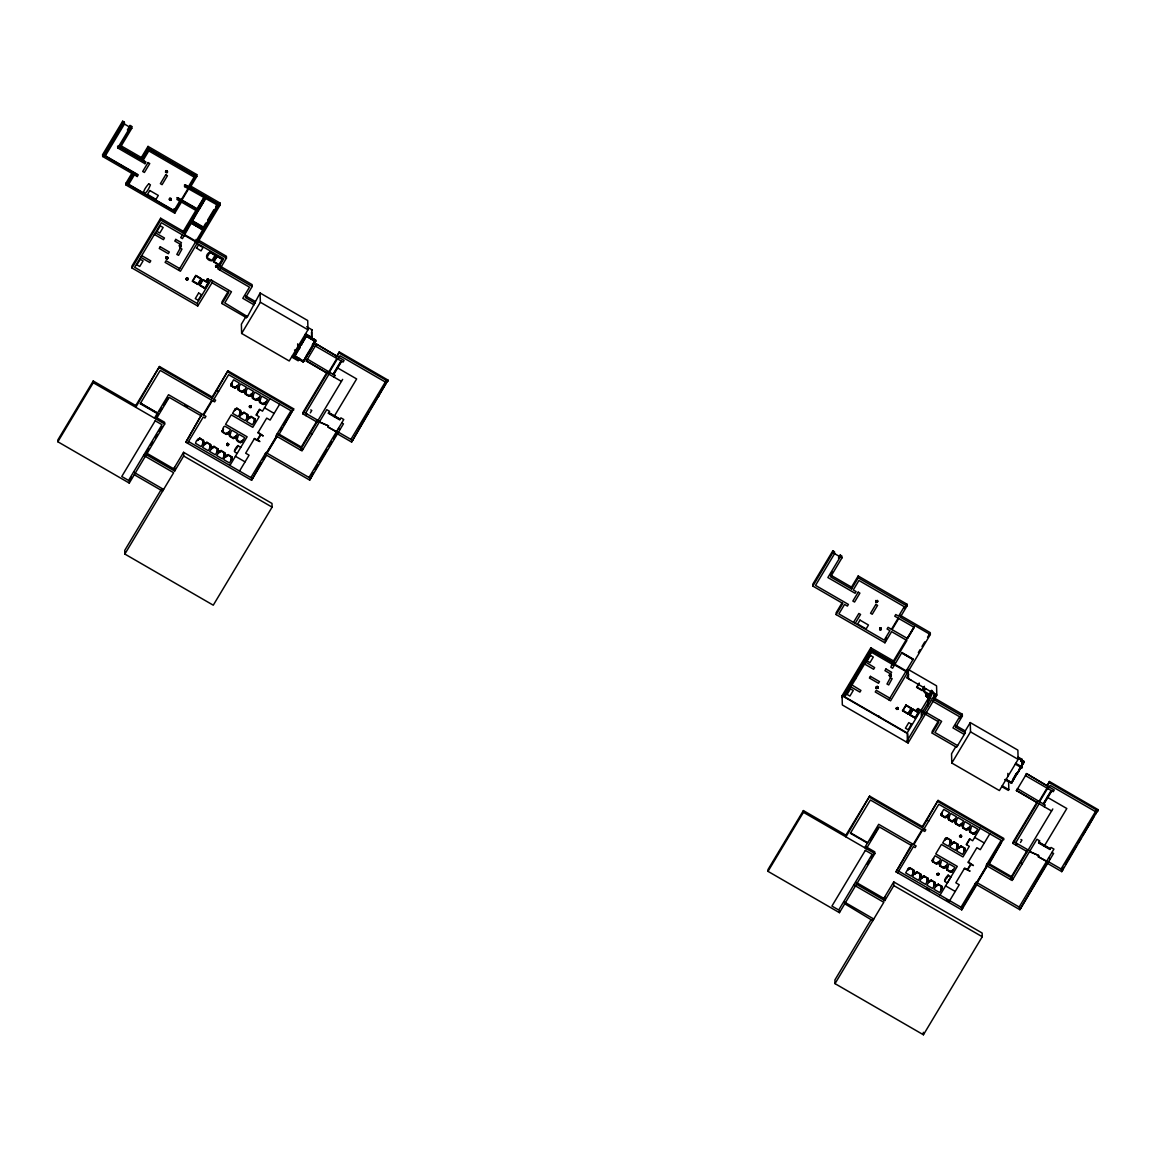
<?xml version="1.0" encoding="UTF-8"?>
<svg xmlns="http://www.w3.org/2000/svg" width="1156" height="1156" viewBox="0 0 1156 1156"><rect width="100%" height="100%" fill="white"/><g stroke="black" fill="none" stroke-linecap="round" stroke-linejoin="round"><path stroke-width="1.5" d="M223.166 431.202L222.559 432.344L223.484 428.992A2.962 2.904 -1.6 0 0 224.524 432.98A2.962 2.904 -1.6 0 0 228.585 431.954L227.53 433.847M231.142 384.543L232.212 382.636A2.962 2.904 -1.6 0 0 233.266 386.61A2.962 2.904 -1.6 0 0 237.312 385.584L234.899 387.939L231.287 385.974L230.868 384.37L233.599 379.804L239.278 383.084L236.532 387.636L234.899 388.055L231.287 385.844L230.868 384.37L231.287 385.974L231.908 384.962L231.142 384.543L231.287 385.974M249.06 396.147L250.693 395.728L249.06 396.147L245.448 394.051L245.029 392.578L247.774 388.011L253.439 391.292L250.708 395.843L249.06 396.262L245.462 394.182L246.373 390.844A2.962 2.904 -1.6 0 0 247.427 394.817A2.962 2.904 -1.6 0 0 251.473 393.791L250.419 395.684M932.574 860.498L932.719 861.928L933.643 858.59A2.962 2.904 -1.6 0 0 934.684 862.564A2.962 2.904 -1.6 0 0 938.744 861.538L936.331 863.893L932.719 861.798L932.328 860.093M945.666 816.512L946.706 817.234L945.059 817.523L941.446 815.428L941.027 813.954L943.773 809.388L949.437 812.668L946.706 817.234L945.059 817.639L941.461 815.558L942.371 812.22A2.962 2.904 -1.6 0 0 943.426 816.194A2.962 2.904 -1.6 0 0 947.472 815.168L946.417 817.061M956.214 822.624L955.622 823.766L955.188 822.176L957.934 817.595L963.598 820.876L960.867 825.442L959.22 825.846L955.622 823.766L956.532 820.428A2.962 2.904 -1.6 0 0 957.587 824.401A2.962 2.904 -1.6 0 0 961.633 823.375L960.578 825.268M165.525 172.157L166.233 170.597M167.432 172.172L166.984 170.712L165.785 171.218M171.189 199.959L170.842 198.63M165.843 258.063L166.594 256.748M166.32 258.901L165.929 257.701M167.779 258.323L167.533 257.022L166.334 256.993M179.209 246.127L179.96 244.826M181.16 246.401L180.481 244.841M188.023 279.434L187.59 277.975M208.571 279.203L207.849 281.096L207.401 279.116M208.817 280.503L208.326 279.116M215.825 265.62L215.869 266.949L215.869 265.316M215.623 265.822L215.724 266.761M217.386 265.736C215.739 264.941 218.253 266.429 217.314 265.519M227.197 445.522L226.735 444.15M228.657 444.092L227.457 443.369L226.822 444.901M251.069 406.103C250.375 410.019 249.335 402.808 251.213 407.273M249.45 406.753L250.635 405.597M875.945 600.441L876.595 602.131L877.505 600.672M877.332 602.189L877.548 601.163M877.592 601.756L877.288 600.513M877.679 688.34L877.895 687.314M877.939 687.921L877.505 686.462M889.398 675.075L889.499 676.202L889.672 674.67M891.276 675.393L890.843 676.578M896.333 708.18L896.276 709.004M918.659 710.376L918.037 708.484L917.156 710.304M918.977 710.087L918.731 709.148M926.447 694.583L925.696 695.883L926.664 696.649M927.517 696.042L926.91 696.779L927.589 695.565M927.632 696.158L927.632 695.305M936.866 874.268L937.213 873.604M938.817 874.528L938.513 873.372L938.715 874.76M959.639 835.759L959.668 836.828L961.012 836.958M960.78 837.32L961.315 835.557L961.489 836.641M222.125 430.74L222.559 432.214L226.171 434.425L227.804 434.006L230.535 429.454L224.871 426.174C222.111 426.376 222.631 435.22 222.169 430.494M165.814 172.446L166.002 170.683M167.331 172.403L166.941 170.785M171.319 199.121L171.175 199.844M167.779 257.47L167.071 259.002M179.931 247.081L179.512 245.058M180.842 246.792L181.16 245.549M186.116 279.42L186.376 278.264M187.951 278.596L187.922 279.665L187.532 278.047M208.109 281.183L208.788 280.258M228.18 445.522L228.657 444.063M249.364 406.363L249.71 405.77M876.494 688.485C874.211 686.086 879.283 686.52 876.739 686.491M876.971 688.499C874.167 686.1 878.141 690.32 877.852 686.823M889.556 674.916L890.351 676.694L891.218 674.887M898.226 708.773C897.114 706.764 899.195 710.651 897.504 707.458C894.455 707.848 898.458 711.171 898.024 707.978M917.069 710.073L917.055 709.192M917.315 710.506L919.006 709.495M925.725 695.247L925.725 696.143M961.171 836.901L960.289 835.253M855.657 678.803L855.007 679.468M165.857 257.586L166.348 256.834M167.317 258.915L167.707 257.961M167.678 258.554L167.476 257.094M186.13 278.914L186.217 279.651M207.56 280.807C210.016 280.922 205.522 281.645 207.17 279.174M217.4 265.736L217.01 267.152M217.472 266.444L215.811 266.863M227.457 443.34L226.721 444.54M251.242 406.666L250.852 407.635M875.67 600.99L876.132 602.334M875.93 601.944L876.624 602.464L877.52 601.395M879.687 628.257L880.251 627.737M881.19 629.745L880.771 627.751M881.349 629.543L880.728 627.838L879.803 628.373M876.19 687.199L876.19 688.008M877.838 688.152L877.939 687.184M889.412 675.465L889.701 674.743M891.247 675.624L890.871 674.526M896.724 709.351L896.435 707.963M917.142 709.596L918.023 708.744M925.884 695.088L925.956 696.215M925.797 695.652L926.216 694.77M927.56 695.796L927.372 696.591M936.895 873.763L938.34 875.121M938.744 873.922L938.556 874.962M959.581 836.12L959.841 835.658M961.387 836.872L961.489 835.86M167.172 172.605L167.418 171.825M169.484 198.586L169.47 199.945M188.009 279.087L187.315 280.113M207.011 279.362L206.881 280.128M208.499 280.894L208.803 280.157M226.836 443.788L226.735 444.93M927.517 696.057L927.401 694.857L926.447 694.929M937.054 874.355L937.848 875.049L938.802 874.153M196.708 209.063L183.327 231.345L183.385 233.194L196.751 210.912L196.708 209.063L181.391 200.205L181.449 202.054L174.758 213.195L126.018 185.018L132.709 173.862L102.667 156.494L102.609 154.644L122.666 121.221L124.371 122.204L124.415 124.053L105.369 155.814L138.243 174.816L137.246 176.492L134.399 174.845L134.356 173.01L137.188 174.643L137.246 176.492M102.667 156.494L122.724 123.071L122.666 121.221M124.371 122.204L105.312 153.965L105.369 155.814M127.391 129.906L130.036 125.484L131.741 126.466L131.784 128.316L120.426 147.26L141.393 159.383L148.084 148.243L148.026 146.393L196.78 174.585L196.823 176.434L190.133 187.575L220.175 204.944L180.408 271.241L165.106 262.383L166.103 260.721L179.7 268.582M178.703 270.258L217.458 205.118L184.599 186.622L185.61 184.946L188.442 186.593L194.121 177.114L194.064 175.264L148.719 149.052L143.041 158.517L143.098 160.366L145.931 162.013L144.934 163.675L117.724 147.939L130.093 127.333L130.036 125.484M120.426 147.26L120.368 145.41L131.741 126.466M126.018 185.018L125.975 183.168L132.651 172.013L102.609 154.644M141.393 159.383L141.35 157.534L148.026 146.393M134.356 173.01L128.677 182.475L128.721 184.324L174.065 210.551L179.744 201.072L179.7 199.222L176.868 197.589M128.721 184.324L134.399 174.845M143.098 160.366L148.777 150.901L148.719 149.052M183.327 231.345L160.655 218.238L131.914 266.14L131.972 267.99L197.719 306.008L212.776 281.558L211.057 279.954L231.46 291.76L224.784 302.901L247.471 316.628L260.1 293.003L307.713 320.53L307.973 329.778L289.246 360.975L241.633 333.448L241.387 324.2L246.401 315.834L246.445 317.683L222.082 303.594L222.024 301.745L228.715 290.604M131.972 267.99L160.713 220.074L160.655 218.238M181.319 199.728L188.009 188.587L187.951 186.737M174.758 213.195L174.715 211.346L181.391 200.205M190.133 187.575L190.09 185.726L196.78 174.585M181.882 200.06L188.573 188.919L188.515 187.07M159.514 367.752L212.227 398.228L212.198 396.999L159.485 366.51L135.787 407.302L135.743 405.583L93.231 380.989L57.8 440.046L57.843 441.765L129.27 483.078L164.701 424.021L164.643 422.301L156.147 417.374M197.069 208.846L203.759 197.705M57.843 441.765L93.275 382.723L93.231 380.989M204.092 197.821L197.416 208.889M182.373 234.856L180.712 237.645L182.417 238.627L205.45 198.24L184.368 233.44M179.744 201.072L176.911 199.439L177.923 197.763L197.748 209.091L204.439 197.878M198.427 209.337L205.118 198.196M199.107 209.583L205.782 198.37M204.048 226.07L205.84 223.094M207.618 220.131L213.86 209.727M215.637 206.751L217.429 203.788L184.555 184.772L184.599 186.622M198.124 241.72L198.066 239.87L220.131 203.095L190.09 185.726M196.477 248.265L198.485 244.928L203.023 247.543L201.014 250.895L196.477 248.02M201.39 278.755L198.052 284.448L192.387 281.168L195.725 275.475L201.39 278.871L195.725 275.475M209.756 252.08C200.364 257.788 214.843 266.487 215.435 255.36L209.756 252.08L215.435 255.476M209.872 252.528L206.866 257.542L211.967 260.49L214.973 255.476M208.485 282.844L205.147 288.538L199.468 285.142L202.806 279.564L208.485 282.844L202.82 279.694M216.851 256.17L213.513 261.863L219.178 265.143L222.516 259.45L216.851 256.17L222.516 259.45M216.967 256.618L213.961 261.632L219.062 264.579L222.068 259.565M211.057 279.954L197.011 303.363L134.674 267.296L161.407 222.732L184.079 235.853M159.485 366.51L135.743 405.583M219.438 269.796L226.46 258.106L226.403 256.256L198.066 239.87M222.082 303.594L228.758 292.454L211.75 282.613M154.485 418.125L168.53 394.716L205.941 416.348L204.93 418.024L203.239 417.041L187.532 443.225M160.077 411.334L161.898 408.299M163.719 405.265L168.285 397.664M130.05 479.957L131.726 477.168M147.188 451.404L149.023 448.34M150.858 445.277L152.693 442.213M155.453 437.618L157.288 434.555M159.138 431.491L161.883 426.896M252.181 286.486L220.449 268.134L220.391 266.285L252.138 284.636L252.181 286.486L245.506 297.627L255.144 303.204M246.445 317.683L247.456 316.022M241.633 333.448L260.36 302.251L260.1 293.003M212.198 396.999L227.905 370.816L293.653 408.834L278.654 435.147L278.61 433.905L301.283 447.025L301.326 448.253M185.827 442.242L201.505 414.831L185.827 442.242L251.575 480.26L266.617 455.189M212.227 398.228L227.905 370.816M203.109 414.715L211.794 400.236M203.673 415.047L212.357 400.554M212.935 400.886L228.642 374.703L290.98 410.756L275.952 435.826L302.019 450.912L326.758 409.672L329.59 411.319L328.391 413.328L339.719 419.874L340.919 417.865L343.751 419.512L308.999 477.457M161.594 488.945L124.747 550.357L124.848 554.056L213.268 605.195L272.094 507.137L271.992 503.438L183.573 452.314L173.544 469.018M124.848 554.056L173.646 472.717L143.604 455.348M174.599 469.322L146.263 452.935L146.306 454.655L174.657 471.056L183.674 456.013L183.573 452.314M199.872 438.211C198.557 439.54 196.419 439.237 195.494 443.312L201.173 446.592L203.904 442.04L203.485 440.422L199.872 438.211L197.445 440.566A2.962 2.904 -1.6 0 1 201.505 439.54A2.962 2.904 -1.6 0 1 202.56 443.514L203.47 440.306L202.878 441.433L203.904 442.04M234.899 388.055L235.506 386.913M205.32 442.849L206.953 442.315L206.346 443.456L205.306 442.734L202.575 447.415L208.253 450.695L210.984 446.129L210.551 444.395L209.626 447.618A2.962 2.904 -1.6 0 0 208.586 443.629A2.962 2.904 -1.6 0 0 204.525 444.67L206.953 442.315L210.565 444.525L209.959 445.537L210.984 446.129M237.963 388.459L240.694 383.893L246.358 387.173L243.627 391.74L241.98 392.159L238.382 390.063L237.963 388.459L238.989 389.052L238.382 390.063L239.306 386.725A2.962 2.904 -1.6 0 0 240.347 390.714A2.962 2.904 -1.6 0 0 244.407 389.673L243.338 391.566M214.033 446.404L212.401 446.953L209.669 451.505L215.334 454.785L218.079 450.219C216.938 446.462 218.975 451.404 216.721 451.707A2.962 2.904 -1.6 0 0 215.666 447.733A2.962 2.904 -1.6 0 0 211.62 448.759L214.033 446.404L217.646 448.615L217.79 450.06L217.646 448.615M236.922 408.256L235.289 408.805L232.558 413.357L238.223 416.637L240.968 412.085L240.535 410.467L236.922 408.256L234.509 410.611A2.962 2.904 -1.6 0 1 238.57 409.585A2.962 2.904 -1.6 0 1 239.61 413.559L240.535 410.351L239.928 411.478L240.968 412.085M212.401 446.953L213.427 447.545L214.033 446.534M235.289 408.805L236.33 409.397L236.937 408.386M246.069 393.17C244.321 390.93 245.506 395.858 246.055 393.04M226.778 433.413C224.437 435.248 229.885 433.673 226.778 433.283M221.114 450.522L219.481 451.057L216.736 455.623L222.414 458.903L225.145 454.337L224.726 452.733L221.114 450.522L218.686 452.877A2.962 2.904 -1.6 0 1 222.747 451.837A2.962 2.904 -1.6 0 1 223.802 455.825L224.712 452.603L224.119 453.744L225.145 454.337M229.22 434.829L231.951 430.263L237.63 433.543L234.885 438.11L233.252 438.514L229.639 436.318L229.22 434.829L230.261 435.422L229.639 436.433L230.564 433.095A2.962 2.904 -1.6 0 0 231.619 437.069A2.962 2.904 -1.6 0 0 235.665 436.043L234.61 437.936M244.003 412.36C242.702 413.689 240.564 413.371 239.639 417.46L245.303 420.741L248.034 416.174L247.615 414.44L246.69 417.663A2.962 2.904 -1.6 0 0 245.65 413.675A2.962 2.904 -1.6 0 0 241.59 414.715L244.003 412.36L247.615 414.57L247.008 415.582L248.034 416.174M252.124 396.667L254.855 392.115L260.519 395.381L257.788 399.947L256.141 400.366L252.543 398.271L252.124 396.667L253.15 397.259L252.543 398.271L253.467 394.933A2.962 2.904 -1.6 0 0 254.508 398.921A2.962 2.904 -1.6 0 0 258.568 397.881L256.141 400.236L252.543 398.271M219.481 451.057L220.507 451.664L221.114 450.652M256.748 399.225L256.141 400.236M228.194 454.626C226.879 455.941 224.755 455.637 223.831 459.712L229.495 462.992L232.24 458.426C231.099 454.669 233.136 459.611 230.882 459.929A2.962 2.904 -1.6 0 0 229.827 455.941A2.962 2.904 -1.6 0 0 225.781 456.967L228.194 454.626L231.807 456.822L231.951 458.267L231.2 457.718M236.301 438.919L239.032 434.367L244.711 437.647L241.965 442.199L240.332 442.618C236.402 441.765 237.833 440.205 236.301 438.919L236.72 440.537L237.645 437.185A2.962 2.904 -1.6 0 0 238.7 441.173A2.962 2.904 -1.6 0 0 242.746 440.147L240.332 442.618L240.939 441.476M249.465 416.998L251.098 416.449L250.491 417.591L249.45 416.868L246.719 421.55L252.398 424.83L255.129 420.264C254.002 416.507 256.04 421.449 253.771 421.752A2.962 2.904 -1.6 0 0 252.731 417.778A2.962 2.904 -1.6 0 0 248.67 418.804L251.098 416.449L254.71 418.66L254.855 420.09L254.71 418.66M259.204 400.771L261.935 396.205L267.6 399.485L264.869 404.036L263.221 404.455L259.623 402.375L259.204 400.771L260.23 401.363L259.623 402.375L260.548 399.037A2.962 2.904 -1.6 0 0 261.588 403.01A2.962 2.904 -1.6 0 0 265.649 401.985L264.579 403.877M234.365 451.172C245.491 437.56 228.209 452.877 237.428 452.877M270.013 398.632L262.499 411.175L259.435 409.325L256.083 414.975L259.146 416.738L252.803 427.315L231.258 414.86L225.579 424.339L247.124 436.795L229.899 465.478M256.43 415.091L259.768 409.527M231.2 457.848L231.807 456.822M263.828 403.444C266.935 403.69 261.502 405.236 263.828 403.328M310.545 337.176L306.571 334.893L294.202 355.499L296.846 357.031M294.202 355.629L306.412 335.283M301.6 360.744L294.491 355.788L306.86 335.052M308.724 352.956L303.305 361.973L294.245 356.727L299.563 346.959L300.141 347.537L299.563 346.959M301.196 345.138L306.6 335.876L315.675 341.121L310.256 350.384M294.52 356.901L300.127 347.291M300.704 345.312L306.86 335.168L315.357 340.095L315.227 341.482L306.716 336.555L306.687 335.327M311.484 330.544L311.947 329.763L306.687 326.729M310.906 337.855L311.369 337.075M311.499 338.116L315.646 340.124L315.501 341.396M311.947 329.763L311.701 338.318L311.528 332.104M312.438 344.835L315.357 339.965L305.126 334.518M312.423 344.994L315.357 340.095M305.3 357.507L303.305 361.973M305.704 356.684L315.646 340.124M309.201 352.537L303.031 361.814L308.71 352.71M308.638 352.204L309.201 352.782L315.386 340.948M310.054 350.716L315.675 341.367L306.427 336.15L306.571 334.893M257.586 440.219L260.924 434.642M239.538 471.056L249.075 455.175L245.664 453.21L254.522 438.442L259.912 441.563L254.19 439.005M279.651 404.21L270.128 420.076L266.718 418.111L257.86 432.879L263.25 435.985L258.207 432.315M316.311 343.997L315.313 346.034L343.086 362.088L344.083 360.426L316.311 343.997L337.292 356.496L339.257 351.915L388.011 380.107L351.612 442.054L337.436 433.861M341.425 381.393L306.297 361.077L316.311 344.358M250.881 477.616L265.923 452.545L310.689 478.44M266.487 452.863L276.515 436.159M266.761 453.036L276.79 436.318M261.27 462.805L251.575 480.26M263.048 459.857L264.811 456.909M267.05 453.195L277.079 436.491M280.388 430.957L282.151 428.009M283.928 425.061L293.653 408.834M327.321 371.813L302.829 412.634L302.858 413.877L317.033 422.07L317.004 420.827L301.283 447.025M336.252 356.929L339.257 351.915M302.858 413.877L327.264 373.2L307.771 361.568M328.824 371.856L336.858 358.49M329.402 372.189L337.422 358.822M305.56 413.183L329.966 372.521M337.986 359.14L339.994 355.802L385.338 382.029M305.863 415.611L306.875 413.935M333.029 374.284L341.049 360.918M310.328 412.88L311.773 410.467L310.776 409.889M333.361 374.414L341.381 361.048M333.708 374.558L341.728 361.178M334.07 377.131L335.067 375.339M300.314 449.93L342.638 379.385M328.376 413.256L328.781 412.533L340.124 419.079M334.055 416.594L356.64 378.937L337.032 367.594M313.363 472.703L309.692 480.101L264.912 454.207M315.212 469.625L317.987 465.001M319.836 461.923L327.235 449.583M329.084 446.505L331.859 441.881M333.708 438.803L336.483 434.179M309.692 480.101L343.448 423.833L341.757 422.85M350.904 439.41L386.335 380.353M368.88 411.984L351.612 442.054M370.7 408.949L388.011 380.107M914.252 627.332L907.576 638.56L888.083 627.347L887.071 629.023L889.918 630.656L884.224 640.135L838.88 613.908L844.574 604.444L847.406 606.076L848.403 604.415L815.529 585.398L834.589 553.637L834.531 551.788L832.826 550.805L812.769 584.242L812.827 586.078L842.868 603.461L836.178 614.602L884.932 642.794L891.608 631.653L906.911 640.496L893.545 662.778L893.487 660.929L906.868 638.647M812.827 586.078L832.884 552.655L832.826 550.805M838.432 558.016L840.195 555.068L841.9 556.05L841.944 557.9L830.586 576.844L851.553 588.968L858.243 577.827L858.186 575.977L906.94 604.169L906.983 606.019L900.307 617.16L930.334 634.528L890.568 700.825L875.265 691.982L876.262 690.305L889.874 698.166M832.277 572.076L830.528 574.994L851.51 587.118L851.553 588.968M841.973 602.999L836.135 612.752L836.178 614.602M851.51 587.118L858.186 575.977M853.518 622.361L858.865 613.46L860.57 614.443L855.223 623.344M936.822 695.088L908.486 678.702L908.226 669.454L936.562 685.84L936.822 695.088L908.081 742.99L842.334 704.972L842.074 695.724L870.815 647.822L893.487 660.929M842.132 697.574L870.873 649.672L870.815 647.822M901.926 652.475L892.577 668.226L890.871 667.243L892.49 662.605L871.523 650.481L844.776 695.045L844.834 696.895L907.185 732.947L907.388 740.346M844.834 696.895L871.566 652.316L871.523 650.481M891.478 629.312L898.169 618.171M886.551 638.155L884.932 642.794M904.426 608.345L906.94 604.169M892.042 629.644L898.732 618.503M869.688 797.337L922.387 827.826L922.358 826.583L869.644 796.108L845.946 836.886L845.903 835.167L803.391 810.587L767.96 869.63L768.003 871.364L839.429 912.662L874.861 853.605L874.803 851.885L866.306 846.972M768.003 871.364L803.434 812.307L803.391 810.587M893.183 665.264L894.527 663.024L894.571 664.873L905.914 671.434M878.546 716.214L879.687 716.865L878.546 715.969M888.863 699.842L913.269 659.108L901.926 652.548M918.341 652.605L920.176 649.542M922.011 646.479L924.771 641.883M927.531 637.274L929.366 634.211M911.174 680.234L906.636 677.85L908.645 674.512M902.547 710.752L905.885 705.059L911.549 708.339L908.211 714.032L902.547 710.637L908.211 714.032M919.092 683.182L916.578 687.358L922.257 690.638L923.919 687.733M919.295 683.369L917.026 687.126L922.127 690.074L924.395 686.317M918.644 712.443L915.306 718.136L909.628 714.856L912.98 709.163L918.644 712.558L912.98 709.163M925.335 688.543C919.627 692.458 932.545 698.499 931.852 690.435M925.624 688.716L924.121 691.216L929.222 694.164L931.476 690.407M911.622 724.263L908.789 722.616L905.451 728.193L908.284 729.826L911.607 723.642M907.185 732.947L921.216 709.553L921.419 716.937M929.612 700.001L927.921 699.019L921.231 710.16L922.936 711.142L929.612 700.001L927.907 698.412L932.198 691.245M869.644 796.108L845.903 835.167M933.138 691.577L929.597 699.394M926.028 712.342L941.62 721.344L934.944 732.499L957.616 745.606L956.604 747.282L932.242 733.179L938.918 722.038L921.91 712.197L922.936 711.142M906.376 742.008L935.132 694.106M938.874 720.188L932.184 731.329L932.242 733.179M864.659 847.709L878.69 824.315L916.101 845.946L915.104 847.608L913.399 846.625L897.692 872.809M870.237 840.932L878.444 827.248M866.35 848.692L879.384 826.959L911.694 845.643L895.987 871.826L961.734 909.859L976.777 884.788M867.448 864.139L869.298 861.076M871.133 858.012L873.893 853.417M959.783 718.411L962.298 714.235L933.571 697.617M957.616 745.606L965.303 732.788L955.665 727.225L962.356 716.07L962.298 714.235M955.723 746.819L951.547 753.784L951.807 763.032L999.405 790.56L1007.931 776.355L1007.859 773.393M965.303 732.788L965.246 730.939L970.26 722.587L1017.872 750.128L1018.133 759.362L1007.931 776.355M951.807 763.032L970.52 731.835L970.26 722.587M922.358 826.583L938.065 800.4L1003.813 838.432L988.813 864.731M922.387 827.826L938.065 800.4M913.269 844.299L921.953 829.82M913.832 844.631L922.517 830.153M923.095 830.47L938.802 804.287L1001.154 840.354L986.111 865.41L1012.179 880.496L1036.918 839.27L1039.75 840.903L1038.55 842.912L1049.879 849.472L1051.079 847.464L1053.925 849.096L1019.159 907.041M870.829 920.06L834.907 979.941L835.008 983.64L923.427 1034.779L982.253 936.736L982.152 933.037L893.733 881.898L883.704 898.617M883.762 900.582L884.759 898.906L856.423 882.519L856.466 884.253L884.817 900.64L893.834 885.597L893.733 881.898M835.008 983.64L883.805 902.301L853.764 884.932M910.032 867.809L908.399 868.344L905.668 872.896L911.333 876.176L914.064 871.624L913.645 869.89L912.72 873.112A2.962 2.904 -1.6 0 0 911.665 869.124A2.962 2.904 -1.6 0 0 907.619 870.165L910.032 867.809L913.645 870.02L913.038 871.032L914.064 871.624M908.399 868.344L909.425 868.936L910.032 867.925M942.068 814.547C940.319 812.307 941.504 817.234 942.053 814.416M945.666 816.627L945.059 817.523M917.113 871.899C915.798 873.228 913.659 872.91 912.749 876.999L918.413 880.28L921.144 875.713L920.725 874.109L917.113 871.899L914.699 874.254A2.962 2.904 -1.6 0 1 918.745 873.228A2.962 2.904 -1.6 0 1 919.8 877.202L920.725 873.994L920.118 875.121L921.144 875.713M948.122 818.043L950.853 813.492L956.518 816.772L953.787 821.324L952.154 821.743L948.541 819.662L948.122 818.043L949.148 818.636L948.541 819.662L949.466 816.309A2.962 2.904 -1.6 0 0 950.507 820.298A2.962 2.904 -1.6 0 0 954.567 819.257L952.139 821.613L948.541 819.662M952.154 821.743L952.746 820.601M922.56 876.537L924.193 876.002L923.586 877.129L922.56 876.421L919.829 881.103L925.494 884.369L928.239 879.803C927.098 876.075 929.121 881.161 926.881 881.306A2.962 2.904 -1.6 0 0 925.826 877.317A2.962 2.904 -1.6 0 0 921.78 878.358L924.193 876.002L927.806 878.213L927.95 879.644L927.199 879.095M932.3 860.324L932.719 861.928L932.3 860.324L935.031 855.758L940.709 859.038L937.964 863.59L936.331 864.009L936.938 862.882M945.449 838.389L947.096 837.854L946.489 838.981L945.449 838.259L942.718 842.941L948.382 846.221L951.128 841.669L950.694 839.935L949.77 843.158A2.962 2.904 -1.6 0 0 948.729 839.169A2.962 2.904 -1.6 0 0 944.669 840.195L947.096 837.854L950.694 840.051L950.088 841.077L951.128 841.669M927.199 879.225L927.806 878.213M959.827 824.835C962.934 825.081 957.5 826.641 959.827 824.719M929.641 880.655L931.274 880.106L930.667 881.248L929.641 880.525L926.91 885.207L932.574 888.487L935.305 883.935L934.886 882.201L933.961 885.409A2.962 2.904 -1.6 0 0 932.906 881.436A2.962 2.904 -1.6 0 0 928.86 882.462L931.274 880.106L934.886 882.317L934.279 883.328L935.305 883.935M944.77 867.535L945.825 865.627A2.962 2.904 -1.6 0 1 941.779 866.668A2.962 2.904 -1.6 0 1 940.724 862.679L939.814 866.017L939.38 864.413L942.126 859.862L947.79 863.127L945.059 867.694L943.412 868.113L939.814 866.017L940.406 864.89M954.162 841.944L952.53 842.493L949.798 847.045L955.463 850.325L958.208 845.759L957.775 844.025L956.85 847.247A2.962 2.904 -1.6 0 0 955.81 843.273A2.962 2.904 -1.6 0 0 951.749 844.299L954.162 841.944L957.775 844.155L957.168 845.166L958.208 845.759M962.283 826.251L965.014 821.699L970.679 824.979L967.948 829.531L966.315 829.95L962.702 827.869L962.283 826.251L963.309 826.858L962.702 827.869L966.3 829.82L968.728 827.479A2.962 2.904 -1.6 0 1 964.668 828.505A2.962 2.904 -1.6 0 1 963.627 824.517L962.702 827.869M952.53 842.493L953.57 843.085L954.177 842.074M944.019 866.971L943.412 868.113L944.77 867.405M938.354 884.21L936.721 884.745L933.99 889.311L939.655 892.577L942.4 888.01L941.967 886.421L938.354 884.21L935.941 886.565A2.962 2.904 -1.6 0 1 940.001 885.525A2.962 2.904 -1.6 0 1 941.042 889.513L941.967 886.291L941.36 887.432C943.325 889.643 941.273 884.196 942.111 887.851M946.461 868.517L949.206 863.951L954.87 867.231L952.139 871.783L950.492 872.202L946.88 869.991L946.461 868.517L947.501 869.11L946.894 870.121L947.804 866.783A2.962 2.904 -1.6 0 0 948.859 870.757A2.962 2.904 -1.6 0 0 952.905 869.731L951.85 871.624M961.257 846.048C959.942 847.362 957.804 847.059 956.879 851.134L962.558 854.414L965.289 849.848L964.87 848.258L961.257 846.048L958.83 848.403A2.962 2.904 -1.6 0 1 962.89 847.362A2.962 2.904 -1.6 0 1 963.931 851.351L964.855 848.128L964.263 849.27C966.228 851.481 964.176 846.019 965.014 849.689M969.364 830.355L972.095 825.789L977.759 829.069L975.028 833.635L973.395 834.054L969.783 831.959L969.364 830.355L970.39 830.947L969.783 831.959L970.708 828.621A2.962 2.904 -1.6 0 0 971.748 832.609A2.962 2.904 -1.6 0 0 975.808 831.569L974.739 833.462M936.721 884.745L937.747 885.337L938.369 884.326M944.524 880.756C955.795 867.405 938.296 882.158 947.588 882.534L950.926 876.884L947.877 875.193M980.172 828.216L972.658 840.759L969.595 838.909L966.243 844.487L969.306 846.322L962.962 856.914L941.432 844.458L935.739 853.923L957.284 866.379L940.059 895.076M966.589 844.675L969.927 839.039M973.988 832.912L973.395 834.054L969.783 831.959M1018.176 757.079L1022.121 759.362L1021.861 767.902L1015.286 764.102M1013.263 778.552L1016.008 773.855M1012.338 780.603L1013.957 777.901M1015.589 775.185L1017.208 772.483L1011.558 783.19L1005.604 779.491M1019.13 769.275L1023.898 761.342L1021.153 759.752M1017.453 773.74L1023.725 761.746L1023.479 762.685L1020.647 761.053M1016.89 773.667L1011.283 783.017L1011.254 781.918M1018.031 771.775L1023.652 762.411M1011.558 783.19L1016.977 773.913M1018.32 771.933L1023.927 762.324L1020.806 760.518M1004.665 779.577L1008.61 781.861L1008.827 789.635L1008.364 790.415L1001.79 786.615M1021.861 767.902L1022.121 759.362M967.399 869.529L970.751 863.966M949.697 900.64L959.234 884.759L955.824 882.794L964.682 868.04L970.072 871.147L964.35 868.59M989.811 833.794L980.288 849.674L976.878 847.709L968.034 862.463L973.41 865.584L968.367 861.914M1051.599 810.977L1016.456 790.661L1017.439 788.623L1045.226 805.053L1044.229 806.729M1026.47 773.581L1025.473 775.618L1053.246 791.687L1054.258 790.01L1026.47 773.581L1047.452 786.08L1049.417 781.499L1098.171 809.691L1061.772 871.653L1047.596 863.445M1016.456 790.661L1026.485 773.942M961.041 907.2L976.083 882.129L1020.849 908.024M976.647 882.462L986.675 865.743M976.936 882.62L986.949 865.902M962.587 907.142L975.852 885.019M977.21 882.779L987.238 866.075M1001.168 842.854L988.77 863.503L1011.442 876.609L1011.486 877.838M1037.481 801.397L1012.988 842.218L1013.017 843.461L1027.193 851.654M1047.163 785.256L1049.417 781.499M1013.017 843.461L1037.423 802.784L1016.442 790.285M1038.998 801.44L1047.018 788.074M1039.562 801.773L1047.582 788.406M1015.719 842.767L1040.125 802.105M1048.145 788.724L1050.154 785.386L1095.498 811.613M1016.023 845.195L1017.034 843.519M1051.209 790.502L1043.189 803.81M1043.521 804.012L1051.541 790.632M1020.488 842.464L1021.933 840.051L1020.936 839.487M1043.868 804.143L1051.888 790.776M1011.442 876.609L1027.164 850.426M1010.474 879.514L1052.798 808.969M1044.215 846.192L1066.815 808.521L1047.192 797.192M1047.567 862.217L1019.852 909.7L975.072 883.805M1019.852 909.7L1053.607 853.431L1051.917 852.434M1061.063 868.994L1096.495 809.937M1063.549 867.376L1061.772 871.653M1065.37 864.341L1076.308 846.12M1078.129 843.085L1080.86 838.534M1082.681 835.499L1093.605 817.278M1095.44 814.243L1098.171 809.691M156.898 416.247L158.415 413.993M169.874 198.688L170.597 198.529L169.643 198.399M169.686 198.572L170.322 200.378L170.842 198.268M166.175 257.08L166.117 258.742M251.054 407.476L251.025 405.886M226.793 444.54L227.689 445.652L228.483 444.771M879.846 628.069C881.436 631.667 878.791 627.549 880.236 629.991M889.513 675.234L890.12 674.512M896.449 708.31L897.49 707.602M228.368 445.002L227.934 445.537M881.334 629.196L879.991 629.659M877.823 687.791L876.465 688.109M961.358 836.496L960.52 837.161M938.686 874.384L936.996 874.745M167.172 172.475L165.51 171.912M169.874 198.341L169.383 199.208L169.874 198.586M170.972 199.771L169.672 199.757M179.512 245.448L180.697 245.072M180.437 247.008C179.758 246.575 181.405 246.69 179.729 246.69M180.683 246.979L181.059 245.303M217.155 266.603L215.551 266.169M249.667 405.843L249.508 407.273M227.01 443.991L227.703 443.413L228.686 444.699M961.171 836.655L960.52 837.074M186.188 279.275C189.57 281.602 183.587 277.556 187.575 278.22M891.03 676.058L889.86 676.563M241.98 392.029L243.627 391.609L242.587 391.147L241.98 392.159L238.382 390.063M234.61 437.821L233.252 438.514L233.859 437.503L234.885 438.11M973.381 833.924L975.028 833.635L974.002 833.028M951.85 871.508L950.492 872.202L951.099 871.191L952.125 871.667M165.987 171.074L167.461 171.926L167.345 171.102M179.715 245.202L180.9 245.462M166.016 258.164L167.273 258.511L165.857 257.918M186.593 278.336L187.72 278.191M207.372 279.405L208.369 279.405M250.809 407.201L249.638 407.057M227.212 443.846L228.166 443.875M228.137 445.103L226.966 444.959M876.147 600.658L877.505 601.019M877.086 601.944L875.988 602.131M880.005 628.214L881.002 628.228M889.874 674.887L890.597 674.512M876.508 686.809L877.26 686.722M937.372 873.43L938.123 873.344M166.464 172.576L166.204 172.605M186.405 279.463L187.532 279.665M250.823 407.244L250.101 407.461M242.37 412.894L244.017 412.475M198.24 438.76L199.872 438.341M226.562 455.161L228.194 454.742M959.625 846.582L961.257 846.163M915.48 872.448L917.113 872.029M170.582 200.291L169.831 200.176M179.96 244.913L180.856 245.506M166.58 256.907L167.721 257.846M208.08 280.778L207.199 280.532M926.433 694.727L926.693 694.872M896.984 707.819L897.475 707.544M166.695 172.49L165.597 172.013M897.461 709.336L896.767 709.437M876.971 688.21L876.176 687.762M926.433 696.418L925.869 695.999M926.678 696.765L925.783 695.782M216.273 267.18L215.71 266.415M207.589 281.081L207.054 280.344M186.81 280.113L186.145 278.827M960.795 835.167L961.517 836.034M955.622 823.766L955.188 822.176L956.229 822.754M222.414 430.899L223.166 431.318M122.724 123.071L131.784 128.316M148.084 148.243L196.823 176.434M148.777 150.901L194.121 177.114M832.884 552.655L841.944 557.9M120.368 145.41L141.35 157.534M858.243 577.827L906.983 606.019M181.449 202.054L196.751 210.912M914.266 627.419L894.758 616.206L895.77 614.544L898.602 616.177L904.281 606.712L858.937 580.485L853.258 589.95L856.09 591.597L855.093 593.259L827.884 577.538L840.253 556.917L840.195 555.068M192.763 220.912L204.092 227.472M192.561 221.331L203.889 227.804M125.975 183.168L174.715 211.346M203.499 228.7L192.171 222.14M191.968 222.544L203.297 229.105M191.766 222.964L203.095 229.437M191.564 223.296L202.907 229.928L191.564 223.368M160.713 220.074L185.09 234.177M196.419 240.737L226.46 258.106M184.743 234.726L196.087 241.286L196.029 239.436M184.411 235.289L195.754 241.85M195.422 242.399L223.758 258.785L217.747 268.813L249.479 287.179L242.803 298.32L254.132 304.881M155.395 232.761L164.455 238.006L163.458 239.682L154.384 234.437M870.873 649.672L895.25 663.761M906.579 670.321L908.284 671.304M894.917 664.324L906.246 670.87M871.566 652.316L894.238 665.437M905.582 671.983L907.272 672.98L907.229 671.13M260.36 302.251L307.973 329.778M245.448 295.777L255.086 301.355M935.825 696.75L934.12 695.768L934.048 692.82M305.589 333.737L312.163 337.538M339.3 353.144L388.04 381.335M933.629 699.467L962.356 716.07M930.869 698.311L927.849 696.562L927.907 698.412M932.603 701.128L959.639 716.763L952.963 727.904L964.292 734.465M1018.797 758.264L1019.924 758.928M1018.624 758.582L1019.751 759.232M1020.777 759.665L1023.638 762.165M199.468 285.142L205.147 288.538M1020.994 760.041L1023.725 761.746M970.52 731.835L1018.133 759.362M1020.632 760.807L1023.927 762.57M300.704 345.066L301.47 345.312M965.246 730.939L955.607 725.376L955.665 727.225M141.682 255.606L150.757 260.851L149.76 262.528L140.685 257.282M1015.763 763.321L1022.338 767.122M1049.46 782.728L1098.2 810.92M377.651 394.832L379.341 395.814M294.505 349.993L297.135 351.511M911.549 708.469L905.885 705.059M335.067 375.469L307.279 359.039L306.297 361.077M1018.017 771.529L1018.508 771.601M298.176 357.666L299.303 358.331M294.491 355.788L302.988 360.701M294.404 356.207L301.774 360.47M303.19 361.539L294.693 356.612L294.65 355.383L294.245 356.727M292.092 356.236L298.667 360.036L298.205 360.817L291.63 357.016M1087.81 824.43L1089.516 825.413M1007.194 780.04L1011.717 782.655M1005.778 779.462L1011.442 782.742L1011.413 781.629M1002.252 785.834L1008.827 789.635M842.074 695.724L907.821 733.757L908.081 742.99M328.579 412.923L339.922 419.484M338.405 428.428L340.11 429.411M303.869 412.201L319.735 421.376M336.743 431.217L352.609 440.393M336.541 431.549L327.842 426.969L336.338 431.882M227.934 372.044L293.682 410.077M1038.941 842.117L1050.284 848.677M1038.738 842.507L1050.082 849.01M236.258 387.347L235.506 387.043M257.499 399.658L256.762 399.355M1048.564 858.012L1050.269 858.995M263.221 404.34L259.623 402.375M310.343 433.211L312.048 434.194M264.493 407.822L274.131 413.4M1014.029 841.785L1029.895 850.961M1046.903 860.801L1062.769 869.977M1046.7 861.133L1038.001 856.553L1046.498 861.466M938.108 801.643L1003.856 839.661M216.909 390.439L218.614 391.422M953.498 821.035L952.761 820.731M959.22 825.731L955.607 823.65L955.477 822.335M1020.502 862.795L1022.207 863.778M974.667 837.406L984.291 842.984M276.949 434.15L303.017 449.236M213.932 399.21L215.637 400.193L214.626 401.869L160.222 370.397L140.194 403.704L157.202 413.53M927.069 820.023L928.774 821.006M987.108 863.749L1013.176 878.82M924.092 828.809L925.797 829.791L924.786 831.453L870.381 799.995L850.354 833.288L867.361 843.042M184.584 405.034L187.648 406.825M201.534 416.059L169.224 397.375L156.19 419.108L156.176 418.371M241.691 441.91L240.939 441.606M237.703 445.609L240.766 447.3M235.419 456.288L245.058 461.865M936.938 862.997L937.964 863.474M939.38 864.413L940.42 865.006M944.019 867.101L945.044 867.564M93.275 382.723L164.701 424.021M188.529 441.549L252.572 478.598M945.579 885.872L955.217 891.449M850.657 832.855L867.665 842.695M803.434 812.307L874.861 853.605M183.674 456.013L272.094 507.137M898.689 871.147L962.731 908.183M926.534 888.285L929.597 890.048M946.417 899.773L949.466 901.55M893.834 885.597L982.253 936.736M133.576 472.067L163.617 489.436M134.284 474.711L162.62 491.098M843.736 901.651L873.777 919.02M169.455 199.583L169.47 199.829M960.983 835.224L961.445 836.366M937.357 875.106L936.924 873.893M249.869 407.62L249.552 406.869M879.832 629.688L879.6 628.936M927.329 694.915L927.676 695.912M918.875 709.134L918.977 709.596M877.346 600.455L877.592 601.004M891.319 675.379L891.348 675.74M938.658 873.459L938.845 874.283M310.256 350.138L309.779 350.557M941.316 813.997L941.446 815.428M927.806 878.083L927.95 879.644M245.318 392.606L245.448 394.051M1023.898 761.342L1023.754 762.599M971.083 864.24L967.745 869.731M967.659 829.372L966.3 829.82M961.705 908.616L961.734 909.859M930.334 634.528L930.291 632.679L900.249 615.31L900.307 617.16M927.921 699.019L928.109 705.796M921.867 710.348L921.91 712.197M915.306 718.136L909.628 714.856M923.355 1032.308L923.427 1034.779M911.694 845.643L911.665 844.415L895.987 871.826M884.716 896.94L884.817 900.64M872.766 919.959L872.78 920.696L844.415 903.558M839.372 910.928L839.429 912.662M297.684 343.809L297.771 346.771M260.577 434.309L257.239 439.872M220.131 203.095L220.175 204.944M217.429 203.788L217.458 205.118M203.702 228.223L192.358 221.735M198.76 209.381L197.748 209.091M198.052 284.448L192.387 281.168M197.662 304.158L197.719 306.008M174.021 208.701L174.065 210.551M174.542 467.356L174.657 471.056M144.934 163.675L144.876 161.826L117.666 146.089L117.724 147.939M132.651 172.013L132.709 173.862M129.212 481.344L129.27 483.078M319.504 422.012L328.535 425.914L319.504 422.012M1029.664 851.596L1038.695 855.512L1029.664 851.596M851.134 685.927L850.845 686.866L859.92 692.112L860.917 690.435L851.842 684.887L851.134 685.927M864.847 663.096L864.558 664.021L873.618 669.266L874.63 667.59L865.541 662.041L864.847 663.096M180.235 248.15L176.825 254.421L178.559 255.332L181.969 249.06L180.235 248.15M890.395 677.734L886.984 684.005L888.718 684.93L892.129 678.644L890.395 677.734M148.04 162.562L142.694 171.478L144.399 172.461L149.745 163.545L148.04 162.562M148.705 183.862C139.125 194.396 145.367 198.052 150.41 184.844L148.705 183.862M149.818 190.523L147.477 194.41L155.973 199.338L158.314 195.436L149.818 190.523M165.727 174.758L160.381 183.674L162.086 184.657L167.432 175.741L165.727 174.758M140.252 259.276L136.899 264.84L139.746 266.487L143.084 260.909L140.252 259.276M160.308 225.839L156.956 231.417L159.788 233.05L163.141 227.486L160.308 225.839M160.251 246.777L159.253 248.453L168.328 253.699L169.325 252.022L160.251 246.777M175.784 239.393L174.787 241.055L180.452 244.335L181.463 242.673L175.784 239.393M204.771 197.994L198.095 209.207L204.771 197.994M195.841 275.923L192.835 280.937L197.936 283.885L200.942 278.871L195.841 275.923M202.921 280.012L199.916 285.026L205.017 287.974L208.022 282.96L202.921 280.012M198.63 293.032L195.292 298.609L198.124 300.242L201.462 294.679L198.63 293.032M155.193 420.77L121.77 476.489L128.562 480.419L161.984 424.714L155.193 420.77M858.2 592.147L852.853 601.062L854.559 602.045L859.905 593.129L858.2 592.147M859.977 620.107L857.636 624.009L866.133 628.922L868.474 625.02L859.977 620.107M875.887 604.357L870.54 613.258L872.245 614.241L877.592 605.339L875.887 604.357M850.411 688.86L847.073 694.438L849.906 696.071L853.244 690.493L850.411 688.86M870.468 655.423L867.116 661.001L869.962 662.634L873.3 657.07L870.468 655.423M870.41 676.361L869.413 678.037L878.488 683.283L879.485 681.606L870.41 676.361M885.944 668.977L884.947 670.653L890.611 673.919L891.623 672.257L885.944 668.977M913.919 627.217L907.243 638.43L913.919 627.217M906.001 705.507L902.995 710.521L908.096 713.469L911.101 708.455L906.001 705.507M913.096 709.596L910.075 714.61L915.176 717.573L918.196 712.558L913.096 709.596M865.353 850.368L831.93 906.073L838.721 910.003L872.159 854.298L865.353 850.368M913.067 659.44L901.723 652.88L913.067 659.512M157.505 413.039L140.497 403.198L157.505 413.111"/></g></svg>
